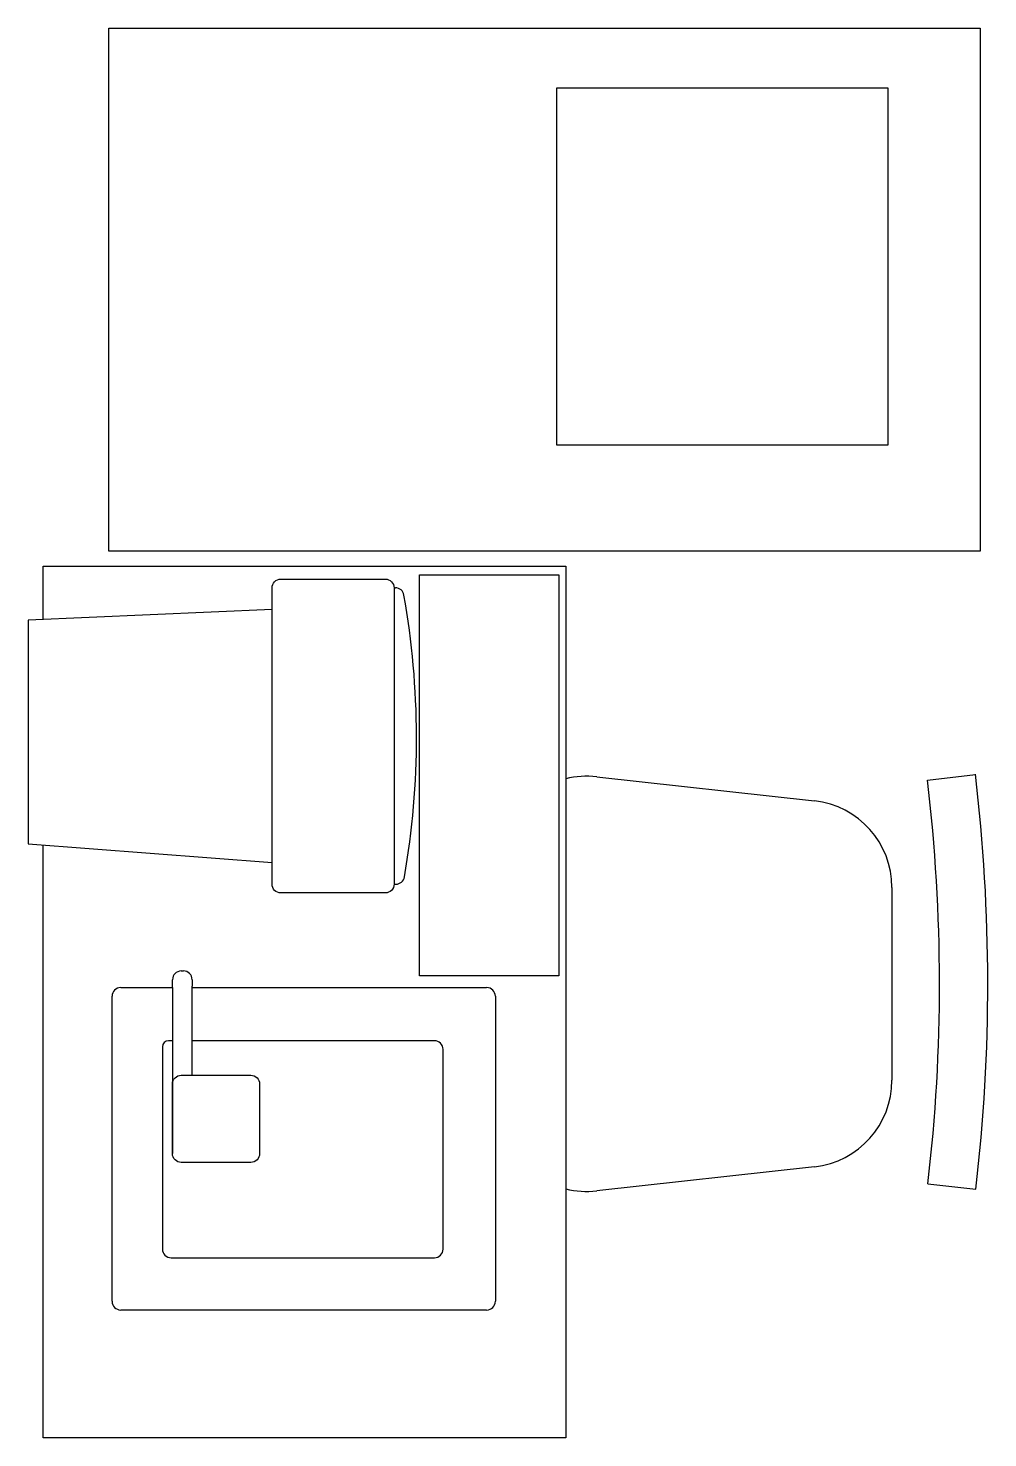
# Model space of a CAD drawing. Extents: x 501 to 611, y -283 to -122.
import ezdxf

# ---------------------------------------------------------------- set-up
doc = ezdxf.new("R2010")
doc.units = 0
doc.layers.get('0').update_dxf_attribs({"linetype": 'CONTINUOUS'})

msp = doc.modelspace()

# ---------------------------------------------------------------- linework, layer by layer
at = {"color": 0}
for p, q in [((542.61, -185.91), (542.77, -185.91)), ((528.61, -188.41), (500.61, -189.62)), ((500.61, -189.62), (500.61, -215.27)), ((565.88, -207.58), (590.88, -210.35)), ((603.84, -207.96), (609.35, -207.31)), ((500.61, -215.27), (528.61, -217.41)), ((542.61, -219.91), (542.83, -219.91)), ((599.77, -220.29), (599.77, -242.39)), ((517.18, -231.77), (517.18, -230.87)), ((518.18, -229.87), (518.44, -229.87)), ((519.44, -230.87), (519.44, -231.62)), ((510.24, -267.77), (510.24, -232.77)), ((511.24, -231.77), (517.18, -231.77)), ((517.18, -231.77), (517.18, -250.83)), ((519.44, -241.85), (519.44, -231.62)), ((519.44, -231.77), (553.24, -231.77)), ((554.24, -232.77), (554.24, -267.77)), ((516.02, -238.57), (516.02, -261.78)), ((517.18, -237.87), (516.72, -237.87)), ((547.25, -237.87), (519.44, -237.87)), ((548.25, -261.78), (548.25, -238.87)), ((590.88, -252.33), (565.88, -255.11)), ((603.89, -254.28), (609.4, -254.92)), ((517.02, -262.78), (547.25, -262.78)), ((553.24, -268.77), (511.24, -268.77))]:
    msp.add_line(p, q, dxfattribs=at)
for points in [[(509.89, -181.69), (509.89, -121.69), (609.89, -121.69), (609.89, -181.69)], [(561.29, -169.54), (561.29, -128.54), (599.29, -128.54), (599.29, -169.54)], [(545.54, -230.43), (545.54, -184.43), (561.54, -184.43), (561.54, -230.43)]]:
    msp.add_lwpolyline(points, close=True, dxfattribs=at)
for points in [[(502.32, -183.43), (562.32, -183.43), (562.32, -283.43), (502.32, -283.43), (502.32, -215.4)], [(502.32, -189.55), (502.32, -183.43)]]:
    msp.add_lwpolyline(points, dxfattribs=at)
for points in [[(529.61, -184.91), (541.61, -184.91, -0.414214), (542.61, -185.91), (542.61, -219.91, -0.414214), (541.61, -220.91), (529.61, -220.91, -0.414214), (528.61, -219.91), (528.61, -185.91, -0.414214)], [(517.18, -250.83), (517.18, -242.83, -0.414214), (518.18, -241.83), (526.18, -241.83, -0.414214), (527.18, -242.83), (527.18, -250.83, -0.414214), (526.18, -251.83), (518.18, -251.83, -0.414214)]]:
    msp.add_lwpolyline(points, format="xyb", close=True, dxfattribs=at)
for centre, radius, start, end in [((542.77, -186.91), 1, 10.116, 90), ((452.07, -203.09), 93.12, 350.1125, 10.116), ((564.77, -217.52), 10, 83.6598, 104.2009), ((407.73, -231.34), 197.5, 353.3307, 6.7983), ((407.73, -231.34), 203.04, 353.3307, 6.7983), ((589.77, -220.29), 10, 0, 83.6598), ((542.83, -218.91), 1, 270, 350.1125), ((518.18, -230.87), 1, 90, 180), ((518.44, -230.87), 1, 0.1527, 90), ((511.24, -232.77), 1, 90, 180), ((553.24, -232.77), 1, 0, 90), ((516.72, -238.57), 0.7, 90, 180), ((547.25, -238.87), 1, 0, 90), ((589.77, -242.39), 10, 276.3402, 0), ((564.77, -245.17), 10, 255.7991, 276.3402), ((517.02, -261.78), 1, 180, 270), ((547.25, -261.78), 1, 270, 0), ((511.24, -267.77), 1, 180, 270), ((553.24, -267.77), 1, 270, 0)]:
    msp.add_arc(centre, radius, start, end, dxfattribs=at)

doc.saveas('drawing.dxf')
